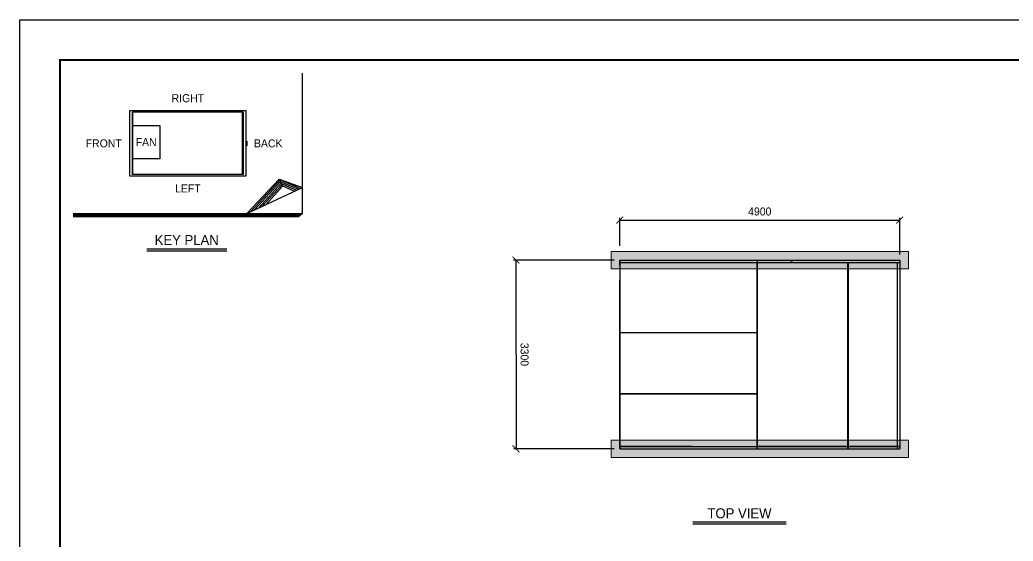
# Model space of a CAD drawing. Header units: millimetres. Extents: x 11674 to 41081, y 10956 to 31751.
# Drawn here: x 11674 to 29052, y 22635 to 31751 of the extents above; entities that cross this region are included whole.
import ezdxf
from ezdxf.enums import TextEntityAlignment as Align

# ---------------------------------------------------------------- set-up
doc = ezdxf.new("R2010")
doc.units = ezdxf.units.MM
for name, color, linetype in [('SMS', 220, 'Continuous'), ('냉각탑', 4, 'Continuous'), ('냉각탑_box', 1, 'Continuous'), ('냉각탑_dim', 1, 'Continuous'), ('냉각탑_form', 1, 'Continuous'), ('냉각탑_text', 3, 'Continuous')]:
    doc.layers.add(name, color=color, linetype=linetype)
doc.styles.add('HY울릉도L', font='')
doc.styles.add('돋움', font='Dotum.ttf')
doc.styles.get('HY울릉도L').set_extended_font_data('HY울릉도L')
doc.dimstyles.new('성지DIM', dxfattribs={"dimtxt": 3.5, "dimasz": 3, "dimexe": 1, "dimexo": 2.5, "dimgap": 2, "dimtad": 1, "dimdec": 0, "dimzin": 3, "dimdsep": 46, "dimtxsty": 'HY울릉도L', "dimblk": 'ARCHTICK', "dimcen": -2, "dimclrd": 256, "dimclre": 256, "dimclrt": 7, "dimadec": 0, "dimazin": 0, "dimtfac": 1, "dimtdec": 0, "dimtofl": 0, "dimtmove": 0, "dimatfit": 3, "dimfxl": 1, "dimtolj": 1, "dimtzin": 0, "dimlwe": -1, "dimarcsym": 0})

# ---------------------------------------------------------------- blocks, each defined once
blk = doc.blocks.new('냉각탑form')
at = {"layer": 'Defpoints'}
blk.add_lwpolyline([(0, 297.07), (420.1, 297.07), (420.1, 0), (0, 0)], close=True, dxfattribs=at)
at = {"layer": '냉각탑_form', "const_width": 0.5}
blk.add_lwpolyline([(10, 287.07), (10, 10), (410.1, 10), (410.1, 287.07)], close=True, dxfattribs=at)
blk = doc.blocks.new('_ArchTick')
at = {"color": 0, "linetype": 'ByBlock', "const_width": 0.15}
blk.add_lwpolyline([(-0.5, -0.5), (0.5, 0.5)], dxfattribs=at)
blk = doc.blocks.new('*D174')
at = {"layer": 'Defpoints', "color": 0, "transparency": 16777216}
for p in [(27069, 28249), (22169, 27699), (27069, 27549)]:
    blk.add_point(p, dxfattribs=at)
at = {"layer": '냉각탑_dim', "transparency": 16777216}
for p, q in [((22169, 27799), (22169, 28289)), ((27069, 27649), (27069, 28289))]:
    blk.add_line(p, q, dxfattribs=at)
at = {"layer": '냉각탑_dim', "lineweight": -2, "transparency": 16777216}
blk.add_line((22169, 28249), (27069, 28249), dxfattribs=at)
at = {"layer": '냉각탑_dim', "lineweight": -2, "transparency": 16777216, "xscale": 120, "yscale": 120, "zscale": 120, "rotation": 180}
blk.add_blockref('_ArchTick', (22169, 28249), dxfattribs=at)
at = {"layer": '냉각탑_dim', "lineweight": -2, "transparency": 16777216, "xscale": 120, "yscale": 120, "zscale": 120}
blk.add_blockref('_ArchTick', (27069, 28249), dxfattribs=at)
at = {"layer": '냉각탑_dim', "color": 7, "transparency": 16777216, "insert": (24619, 28399), "char_height": 140, "attachment_point": 5, "style": 'HY울릉도L'}
blk.add_mtext('\\A1;4900', dxfattribs=at)
blk = doc.blocks.new('*D184')
at = {"layer": 'Defpoints', "color": 0, "transparency": 16777216}
for p in [(22169, 27549), (20354, 24249), (22169, 24249)]:
    blk.add_point(p, dxfattribs=at)
at = {"layer": '냉각탑_dim', "transparency": 16777216}
for p, q in [((22069, 27549), (20313, 27549)), ((22069, 24249), (20314, 24249))]:
    blk.add_line(p, q, dxfattribs=at)
at = {"layer": '냉각탑_dim', "lineweight": -2, "transparency": 16777216}
blk.add_line((20353, 27549), (20354, 24249), dxfattribs=at)
at = {"layer": '냉각탑_dim', "lineweight": -2, "transparency": 16777216, "xscale": 120, "yscale": 120, "zscale": 120}
for p, rotation in [((20353, 27549), 90.00694494291342), ((20354, 24249), 270.0069449429134)]:
    blk.add_blockref('_ArchTick', p, dxfattribs=dict(at, rotation=rotation))
at = {"layer": '냉각탑_dim', "color": 7, "transparency": 16777216, "insert": (20503, 25899), "char_height": 140, "attachment_point": 5, "rotation": 270.0069, "style": 'HY울릉도L'}
blk.add_mtext('\\A1;3300', dxfattribs=at)
blk = doc.blocks.new('4')
at = {"color": 7}
for p, q in [((22169, 27549), (22169, 24249)), ((22171, 27549), (22171, 24249))]:
    blk.add_line(p, q, dxfattribs=at)
for p, q in [((22169, 27549), (22169, 27509)), ((22169, 27457), (22169, 27507)), ((22171, 27507), (22171, 27549)), ((22171, 27549), (24571, 27549)), ((22171, 27549), (24571, 27549)), ((22171, 27507), (24571, 27507)), ((22171, 27506), (23435, 27506)), ((24571, 27549), (27069, 27549)), ((24571, 27506), (27069, 27506)), ((24571, 24249), (24571, 27506)), ((25175, 27549), (26673, 27549)), ((25175, 27507), (25175, 27549)), ((25177, 27507), (27069, 27507)), ((25177, 27505), (26162, 27505)), ((26164, 27505), (27029, 27505)), ((27029, 24249), (27029, 27506)), ((27031, 27505), (27069, 27505)), ((27031, 24249), (27031, 27505)), ((27069, 27549), (27069, 24249)), ((27073, 27506), (27073, 27506)), ((22171, 26136), (22171, 27206)), ((22171, 26286), (24571, 26286)), ((22171, 26284), (24571, 26284)), ((22171, 25064), (22171, 26134)), ((22171, 25214), (24571, 25214)), ((22171, 25213), (24571, 25213)), ((22171, 24249), (22171, 25063)), ((22169, 24341), (22169, 24291)), ((22169, 24249), (24571, 24249)), ((22171, 24293), (23435, 24293)), ((22171, 24249), (22171, 24291)), ((22171, 24291), (24571, 24291)), ((24571, 24293), (27029, 24293)), ((24571, 24291), (25057, 24291)), ((24571, 24249), (25057, 24249)), ((25057, 24291), (27069, 24291)), ((25057, 24249), (27069, 24249)), ((26164, 24293), (27029, 24293)), ((27031, 24293), (27069, 24293))]:
    blk.add_line(p, q)
at = {"lineweight": 5}
blk.add_line((22171, 27549), (22169, 27549), dxfattribs=at)
at = {"ltscale": 500}
blk.add_line((24571, 27549), (24571, 24249), dxfattribs=at)
at = {"color": 7, "lineweight": 35}
for p, q in [((24573, 27506), (24573, 24249)), ((25177, 27549), (25177, 27507)), ((26162, 27505), (26162, 24249)), ((26164, 27505), (26164, 24249))]:
    blk.add_line(p, q, dxfattribs=at)
at = {"layer": 'SMS', "color": 5, "elevation": 0}
blk.add_lwpolyline([(22171, 27519, -0.174757), (22171, 27514, -0.174757)], format="xyb", dxfattribs=at)

msp = doc.modelspace()

# ---------------------------------------------------------------- hatches: boundary and pattern name
h = msp.add_hatch()
h.set_pattern_fill('AR-CONC', color=4)
h.set_pattern_definition([(50, (-308032.48, -174584.38), (182.18467, -15.939086), [19.05, -209.55]), (355, (-308032.48, -174584.38), (-35.24342, 191.056845), [15.24, -167.64058]), (100.451445, (-308017.3, -174585.7), (146.94125, 175.11775), [16.19001, -178.090245]), (46.1842, (-308032.48, -174533.58), (271.07904, -42.04233), [28.575, -314.325]), (96.63556, (-308009.9, -174537.08), (237.40413, 247.42612), [24.28502, -267.1356]), (351.18415, (-308032.48, -174533.58), (237.40413, 247.42612), [22.85997, -251.45973]), (21, (-308007.08, -174546.28), (151.61439, -102.2652), [19.05, -209.55]), (326, (-308007.08, -174546.28), (61.80203, 184.18797), [15.24, -167.64]), (71.451445, (-307994.45, -174554.8), (213.41642, 81.92277), [16.19001, -178.08994]), (37.5, (-308032.48, -174584.376), (3.088603, 84.555039), [0, -165.608, 0, -170.18, 0, -168.275]), (7.5, (-308032.48, -174584.38), (66.819663, 100.180575), [0, -97.028, 0, -161.798, 0, -64.135]), (327.5, (-308089.12, -174584.376), (135.590595, -5.728744), [0, -63.5, 0, -198.12, 0, -262.89]), (317.5, (-308114.52, -174584.38), (148.12918, 25.42649), [0, -82.55, 0, -131.572, 0, -186.69])])
edge = h.paths.add_edge_path()
edge.add_line((22019.3, 27399.1), (27222.8, 27399.1))
edge.add_line((27222.8, 27399.1), (27223, 27699.1))
edge.add_line((27223, 27699.1), (22019.4, 27699.1))
edge.add_line((22019.4, 27699.1), (22019.3, 27399.1))
h = msp.add_hatch()
h.set_pattern_fill('AR-CONC', color=4)
h.set_pattern_definition([(50, (-308032.48, -177884.38), (182.18467, -15.939086), [19.05, -209.55]), (355, (-308032.48, -177884.38), (-35.24342, 191.056845), [15.24, -167.64058]), (100.451445, (-308017.3, -177885.7), (146.94125, 175.11775), [16.19001, -178.090245]), (46.1842, (-308032.48, -177833.58), (271.07904, -42.04233), [28.575, -314.325]), (96.63556, (-308009.9, -177837.08), (237.40413, 247.42612), [24.28502, -267.1356]), (351.18415, (-308032.48, -177833.58), (237.40413, 247.42612), [22.85997, -251.45973]), (21, (-308007.08, -177846.28), (151.61439, -102.2652), [19.05, -209.55]), (326, (-308007.08, -177846.28), (61.80203, 184.18797), [15.24, -167.64]), (71.451445, (-307994.45, -177854.8), (213.41642, 81.92277), [16.19001, -178.08994]), (37.5, (-308032.48, -177884.376), (3.088603, 84.555039), [0, -165.608, 0, -170.18, 0, -168.275]), (7.5, (-308032.48, -177884.38), (66.819663, 100.180575), [0, -97.028, 0, -161.798, 0, -64.135]), (327.5, (-308089.12, -177884.376), (135.590595, -5.728744), [0, -63.5, 0, -198.12, 0, -262.89]), (317.5, (-308114.52, -177884.38), (148.12918, 25.42649), [0, -82.55, 0, -131.572, 0, -186.69])])
edge = h.paths.add_edge_path()
edge.add_line((22019.3, 24099.1), (27222.8, 24099.1))
edge.add_line((27222.8, 24099.1), (27223, 24399.1))
edge.add_line((27223, 24399.1), (22019.4, 24399.1))
edge.add_line((22019.4, 24399.1), (22019.3, 24099.1))

# ---------------------------------------------------------------- linework, layer by layer
at = {"color": 251, "ltscale": 500}
msp.add_line((27365.7, 27546.1), (27368.9, 27546.1), dxfattribs=at)
at = {"lineweight": 5}
for p, q in [((27222.9, 24399.1), (22019.3, 24399.1)), ((22019.3, 24399.1), (22019.3, 24099.1)), ((27222.9, 24099.1), (27222.9, 24399.1)), ((22019.3, 24099.1), (27222.9, 24099.1))]:
    msp.add_line(p, q, dxfattribs=at)
msp.add_lwpolyline([(22019.3, 27399.1), (27222.9, 27399.1), (27222.9, 27699.1), (22019.3, 27699.1)], close=True, dxfattribs=at)
at = {"layer": '냉각탑', "ltscale": 30}
for p, q in [((13646.2, 30137.4), (13646.2, 29045)), ((13646.2, 29045), (13646.2, 30137.4)), ((15581, 30137.4), (13646.2, 30137.4)), ((15571.8, 29045), (15571.8, 30137.4)), ((15581, 29045), (15581, 30137.4)), ((15581, 30137.4), (15581, 29045)), ((15627.1, 29624.6), (15627.1, 29557.8)), ((15581, 29045), (13646.2, 29045))]:
    msp.add_line(p, q, dxfattribs=at)
for points in [[(15627.1, 30167.4), (15627.1, 29015.1), (13599, 29015.1), (13599, 30167.4)], [(13646.2, 29905.8), (14120.1, 29905.8), (14120.6, 29319.3), (13646.2, 29319.3)], [(15635.8, 29632), (15641.6, 29632), (15641.6, 29550.4), (15635.8, 29550.4)], [(15641.6, 29632), (15647.5, 29632), (15647.5, 29550.4), (15641.6, 29550.4)]]:
    msp.add_lwpolyline(points, close=True, dxfattribs=at)
at = {"layer": '냉각탑_box'}
for p, q in [((16618.8, 28365.3), (16618.8, 30817.1)), ((15644.5, 28365.3), (16210, 28962.9)), ((15712.1, 28396.9), (16226.5, 28956.1)), ((15779.7, 28428.4), (16237.7, 28928.1)), ((15847.3, 28460), (16248.9, 28900.1)), ((15914.9, 28491.6), (16260.2, 28872.1)), ((16210, 28962.9), (16618.8, 28820.5)), ((16210, 28962.9), (16271.4, 28844.1)), ((16228.8, 28950.3), (16583.2, 28803.9)), ((16242.3, 28916.6), (16547.7, 28787.2)), ((16255.8, 28882.9), (16512.1, 28770.6)), ((16269.4, 28849.2), (16476.5, 28754)), ((15644.5, 28365.3), (16618.8, 28820.5)), ((15982.4, 28523.2), (16271.4, 28844.1)), ((12607.3, 28365.3), (16618.8, 28365.3)), ((12607.3, 28353.6), (16604.7, 28353.6)), ((12607.3, 28332.1), (16578.7, 28332.1)), ((16618.8, 28365.3), (16552.7, 28310.7)), ((12607.3, 28310.7), (16552.7, 28310.7)), ((13893, 27748.8), (15293, 27748.8)), ((13893, 27713.8), (15293, 27713.8)), ((23447.3, 22969.9), (25080.6, 22969.9)), ((23447.3, 22934.9), (25080.6, 22934.9))]:
    msp.add_line(p, q, dxfattribs=at)

# ---------------------------------------------------------------- block references
msp.add_blockref('4', (0, 0))
at = {"layer": '냉각탑_form', "xscale": 70.00000000000001, "yscale": 70.00000000000001, "zscale": 70.00000000000001}
msp.add_blockref('냉각탑form', (11673.8, 10955.5), dxfattribs=at)

# ---------------------------------------------------------------- texts
at = {"layer": '냉각탑_text', "style": '돋움'}
for s, height, p in [('RIGHT', 140, (14613.6, 30381)), ('FRONT', 140, (13140.9, 29591.2)), ('FAN', 140, (13883.4, 29612.6)), ('BACK', 140, (16019, 29591.2)), ('LEFT', 140, (14613.6, 28802.2)), ('KEY PLAN', 175, (14593, 27900.5)), ('TOP VIEW', 175, (24263.9, 23121.6))]:
    msp.add_text(s, height=height, dxfattribs=at).set_placement(p, align=Align.MIDDLE_CENTER)

# ---------------------------------------------------------------- dimensions: what is measured, and where the dimension line sits
at = {"layer": '냉각탑_dim'}
dim = msp.add_linear_dim(base=(27068.9, 28249.1), p1=(22169.3, 27699.1), p2=(27068.9, 27549.1), dimstyle='성지DIM', override={"dimscale": 40}, dxfattribs=at)
dim.commit()
dim.dimension.update_dxf_attribs({"geometry": '*D174', "text_midpoint": (24619.1, 28399.1)})
dim = msp.add_aligned_dim(p1=(22168.9, 27549.1), p2=(22169.3, 24249.1), distance=-1815.7, dimstyle='성지DIM', override={"dimscale": 40}, dxfattribs=at)
dim.commit()
dim.dimension.update_dxf_attribs({"geometry": '*D184', "text_midpoint": (20503.4, 25898.9)})

doc.saveas('drawing.dxf')
